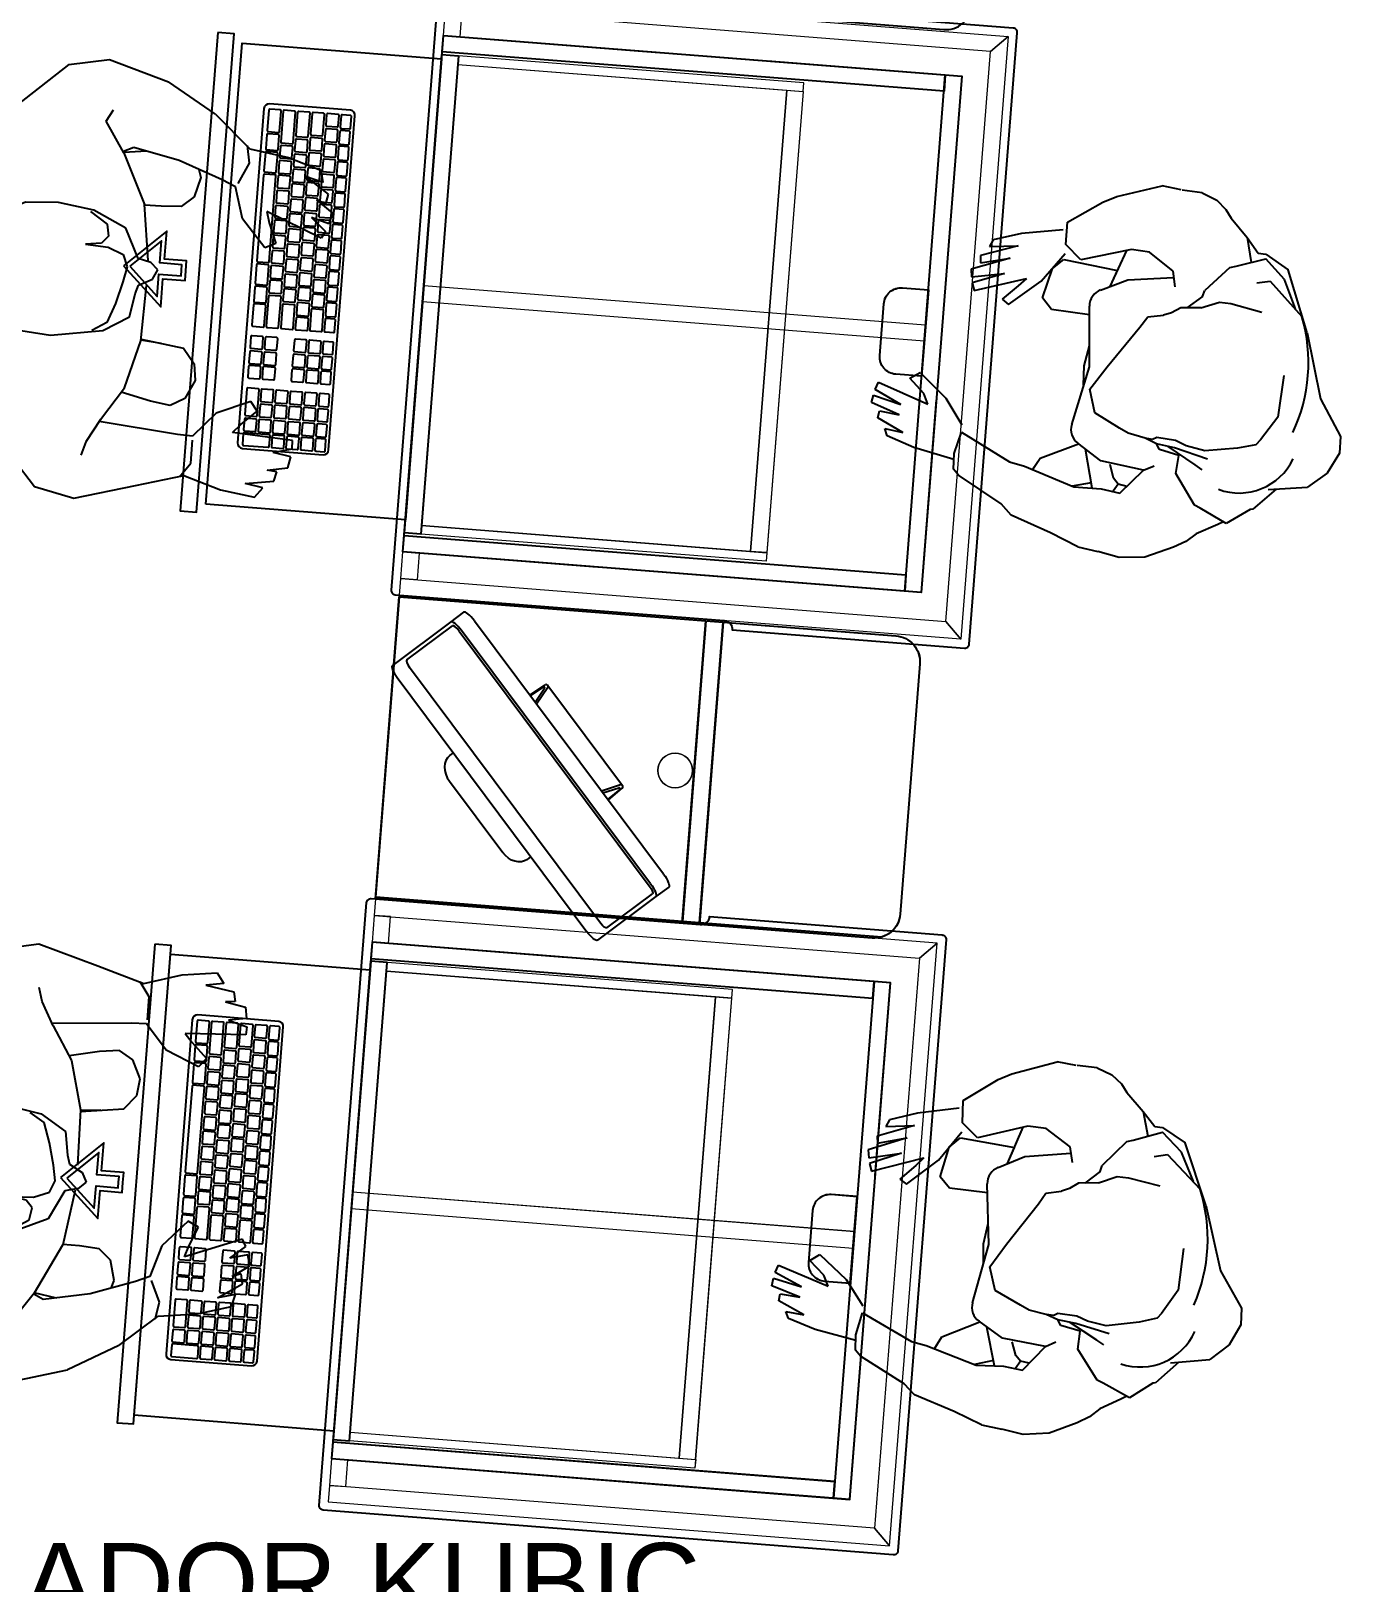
# Model space of a CAD drawing. Extents: x -62916 to 126930, y -44595 to 9525.
# Drawn here: x -25342 to -23802, y -25612 to -23820 of the extents above; entities that cross this region are included whole.
import ezdxf

# ---------------------------------------------------------------- set-up
doc = ezdxf.new("R2010")
doc.units = 0
doc.header["$LTSCALE"] = 1000
doc.header["$MEASUREMENT"] = 0
doc.linetypes.add('Discontinua JB', pattern=[0.75, 0.5, -0.25])
doc.linetypes.add('TRAZOS2', pattern=[0.375, 0.25, -0.125])
doc.layers.get('0').update_dxf_attribs({"linetype": 'CONTINUOUS'})
doc.layers.add('7- Kubic Expo Metálica', color=7, linetype='CONTINUOUS', true_color=0x9da3a6)
for name, color, linetype in [('Arturo', 8, 'CONTINUOUS'), ('Clotilde', 8, 'CONTINUOUS'), ('Imac', 8, 'CONTINUOUS')]:
    doc.layers.add(name, color=color, linetype=linetype)
doc.layers.add('textos DT ocultar', color=7, linetype='CONTINUOUS', lineweight=13)
doc.styles.add('ARIAL', font='Arial.ttf')

# ---------------------------------------------------------------- blocks, each defined once
blk = doc.blocks.new('Arturo')
at = {"layer": 'Arturo'}
for p, q in [((58.5, 154.8, 0), (50.1, 150.3, 0)), ((50.1, 150.3, 0), (75.9, 85.3, 0)), ((73.1, 137.5, 0), (58.5, 154.8, 0)), ((80.2, 161, 0), (67.6, 157.8, 0)), ((67.6, 157.8, 0), (73.1, 137.5, 0)), ((94.1, 141.6, 0), (80.2, 161, 0)), ((101.6, 154.5, 0), (90.3, 152.1, 0)), ((90.3, 152.1, 0), (94.1, 141.6, 0)), ((120, 126.7, 0), (101.6, 154.5, 0)), ((128.7, 143.9, 0), (114.5, 147.1, 0)), ((114.5, 147.1, 0), (120, 126.7, 0)), ((140.3, 105.3, 0), (128.7, 143.9, 0)), ((-221.6, 109.3, 0), (-217, 132.7, 0)), ((-217, 132.7, 0), (-204.2, 135.1, 0)), ((-204.2, 135.1, 0), (-200.7, 114.4, 0)), ((-200.7, 114.4, 0), (-194.6, 136.1, 0)), ((-194.6, 136.1, 0), (-185.2, 135.6, 0)), ((-185.2, 135.6, 0), (-181.5, 65.7, 0)), ((-238.8, 85, 0), (-233.7, 117.9, 0)), ((-233.7, 117.9, 0), (-222.5, 120.4, 0)), ((-222.5, 120.4, 0), (-221.6, 109.3, 0)), ((-253.9, 97, 0), (-242.3, 105.8, 0)), ((-248.5, 57.1, 0), (-253.9, 97, 0)), ((-242.3, 105.8, 0), (-238.8, 85, 0)), ((-171.5, 74.6, 0), (-154.6, 92.5, 0)), ((-154.6, 92.5, 0), (-144.1, 84, 0)), ((40.2, 98.5, 0), (34.2, 86.3, 0)), ((63.1, 89.2, 0), (40.2, 98.5, 0)), ((146.5, 60.3, 0), (140.3, 105.3, 0)), ((-181.5, 65.7, 0), (-171.5, 74.6, 0)), ((-144.1, 84, 0), (-160.6, 45.4, 0)), ((34.2, 86.3, 0), (65.3, 58.2, 0)), ((75.9, 85.3, 0), (63.1, 89.2, 0)), ((-235.3, 13.6, 0), (-248.5, 57.1, 0)), ((65.3, 58.2, 0), (101.6, 47.1, 0)), ((130.2, 60.6, 0), (105.8, 49.3, 0)), ((150.1, 56.9, 0), (130.2, 60.6, 0)), ((183.6, 17.5, 0), (146.5, 60.3, 0)), ((-160.6, 45.4, 0), (-189.1, 20.3, 0)), ((101.6, 47.1, 0), (108.4, 31, 0)), ((-237.2, 9, 0), (-220.6, 20.6, 0)), ((-220.6, 20.6, 0), (-193.8, 20.6, 0)), ((-189.1, 20.3, 0), (-188.5, 2.9, 0)), ((-125, 18.2, 0), (-146.4, 7.8, 0)), ((-105.7, 15.7, 0), (-125, 18.2, 0)), ((108.4, 31, 0), (126.8, -20, 0)), ((108.4, 31, 0), (126.8, -20, 0)), ((-251.3, -40.8, 0), (-235.3, 13.6, 0)), ((-188.5, 2.9, 0), (-180.8, -88.4, 0)), ((-146.4, 7.8, 0), (-155.8, -8.2, 0)), ((-88.9, 1.8, 0), (-105.7, 15.7, 0)), ((-82.2, -47.8, 0), (-88.9, 1.8, 0)), ((86.3, 0.3, 0), (74.1, -13.6, 0)), ((109.4, 6.5, 0), (86.3, 0.3, 0)), ((118.3, 3.5, 0), (109.4, 6.5, 0)), ((183.6, 17.5, 0), (216.3, -39.4, 0)), ((-155.8, -8.2, 0), (-152.9, -31.1, 0)), ((74.1, -13.6, 0), (72.6, -36.7, 0)), ((-152.9, -31.1, 0), (-145.1, -65.9, 0)), ((-85.4, -24.2, 0), (-83.3, -47.8, 0)), ((-12, -40.1, 0), (-1.1, -34.9, 0)), ((-1.1, -34.9, 0), (6.8, -43.3, 0)), ((126.8, -20, 0), (137.8, -73.4, 0)), ((-271.4, -110.8, 0), (-251.3, -40.8, 0)), ((-139.8, -62.5, 0), (-84.1, -47.8, 0)), ((-84.1, -47.8, 0), (-19.9, -46.2, 0)), ((-20.4, -55.5, 0), (-12, -40.1, 0)), ((6.8, -43.3, 0), (10.5, -58.4, 0)), ((9, -46.7, 0), (73.1, -56, 0)), ((72.6, -36.7, 0), (72.4, -55.9, 0)), ((236.8, -109.3, 0), (216.3, -39.4, 0)), ((-178.2, -87, 0), (-139.8, -62.5, 0)), ((-75.8, -92.6, 0), (-57.7, -63.2, 0)), ((-57.7, -63.2, 0), (-30.5, -58.5, 0)), ((-30.5, -58.5, 0), (-20.4, -55.5, 0)), ((-0.1, -70.4, 0), (-17.8, -74, 0)), ((13.7, -76, 0), (-0.1, -70.4, 0)), ((10.5, -58.4, 0), (44.3, -75.2, 0)), ((130.7, -84.3, 0), (73.1, -56, 0)), ((134.8, -58.5, 0), (130.9, -84.4, 0)), ((-178.2, -87, 0), (-205.4, -101.9, 0)), ((-66.1, -88.5, 0), (-76.6, -105.3, 0)), ((-43.4, -80.4, 0), (-66.1, -88.5, 0)), ((-17.8, -74, 0), (-43.4, -80.4, 0)), ((20.6, -93.8, 0), (13.7, -76, 0)), ((44.3, -75.2, 0), (62, -113.7, 0)), ((130.7, -84.3, 0), (165.5, -107.5, 0)), ((137.8, -73.4, 0), (132.2, -85, 0)), ((-205.4, -101.9, 0), (-221.2, -106.5, 0)), ((-85.8, -152.2, 0), (-75.8, -92.6, 0)), ((22.2, -120.2, 0), (20.6, -93.8, 0)), ((24.8, -102, 0), (22.2, -120.2, 0)), ((33.2, -94.6, 0), (24.8, -102, 0)), ((47.2, -97, 0), (33.2, -94.6, 0)), ((60.3, -117.6, 0), (47.2, -97, 0)), ((165.5, -107.5, 0), (179, -100.4, 0)), ((-261.6, -157.2, 0), (-271.4, -110.8, 0)), ((62, -113.7, 0), (67.4, -155.2, 0)), ((227.3, -155.8, 0), (236.8, -109.3, 0)), ((-232.4, -182.8, 0), (-261.6, -157.2, 0)), ((-81.7, -206.7, 0), (-85.8, -152.2, 0)), ((67.4, -155.2, 0), (65.1, -193, 0)), ((227.3, -155.8, 0), (169.5, -218.7, 0)), ((-160.7, -220.3, 0), (-232.4, -182.8, 0)), ((65.1, -193, 0), (41.1, -238.5, 0)), ((-63, -237.9, 0), (-81.7, -206.7, 0)), ((-85.5, -263.5, 0), (-160.7, -220.3, 0)), ((169.5, -218.7, 0), (112.6, -248.9, 0)), ((-6.6, -252.6, 0), (-63, -237.9, 0)), ((41.1, -238.5, 0), (-6.6, -252.6, 0)), ((112.6, -248.9, 0), (88.5, -254.5, 0)), ((11.1, -270.1, 0), (-85.5, -263.5, 0)), ((88.5, -254.5, 0), (11.1, -270.1, 0))]:
    blk.add_line(p, q, dxfattribs=at)
blk = doc.blocks.new('Clotilde')
at = {"layer": 'Clotilde'}
for p, q in [((-69.2, 168.5, 0), (-58.4, 201.7, 0)), ((-58.4, 201.7, 0), (-49.6, 200.3, 0)), ((-49.6, 200.3, 0), (-57.2, 167.5, 0)), ((-57.2, 167.5, 0), (-43, 199, 0)), ((-43, 199, 0), (-34.1, 195.9, 0)), ((-105, 147.6, 0), (-94.8, 179.5, 0)), ((-94.8, 179.5, 0), (-86.7, 183, 0)), ((-89, 162, 0), (-75.1, 192.3, 0)), ((-86.7, 183, 0), (-89, 162, 0)), ((-75.1, 192.3, 0), (-67, 191.3, 0)), ((-67, 191.3, 0), (-69.2, 168.5, 0)), ((-34.1, 195.9, 0), (-53.7, 136.8, 0)), ((-113.8, 100.1, 0), (-105, 147.6, 0)), ((-18.1, 149.2, 0), (-44.5, 116.6, 0)), ((-41.6, 142.6, 0), (-25.9, 160.3, 0)), ((-25.9, 160.3, 0), (-18.1, 149.2, 0)), ((-53.7, 136.8, 0), (-41.6, 142.6, 0)), ((-44.5, 116.6, 0), (-73.3, 95.2, 0)), ((-159.4, 40.5, 0), (-131.5, 93, 0)), ((-131.5, 93, 0), (-125.1, 99.5, 0)), ((-125.1, 99.5, 0), (-107.2, 100.5, 0)), ((-81.6, 94.8, 0), (-109.9, 36, 0)), ((-107.2, 100.5, 0), (-81.6, 94.8, 0)), ((91.2, 100.4), (82.3, 97.2)), ((82.3, 97.2), (102.4, 38.3)), ((105.7, 64.3), (91.2, 100.4)), ((106.5, 103.2), (97.7, 101.7)), ((97.7, 101.7), (105.7, 64.3)), ((124, 59.4), (106.5, 103.2)), ((123.3, 93.9), (115.2, 92.9)), ((115.2, 92.9), (124, 59.4)), ((138.9, 51.9), (123.3, 93.9)), ((143.1, 81.3), (135, 84.7)), ((135, 84.7), (138.9, 51.9)), ((153.5, 49.5), (143.1, 81.3)), ((75.9, 63.8), (70.5, 56)), ((70.5, 56), (101.1, 21.3)), ((92.9, 46.9), (75.9, 63.8)), ((-171, 27.7, 0), (-159.4, 40.5, 0)), ((-109.9, 36, 0), (-113.4, 18.4, 0)), ((102.4, 38.3), (92.9, 46.9)), ((162.8, 2.1), (153.5, 49.5)), ((-186.7, -19.6, 0), (-171, 27.7, 0)), ((-113.4, 18.4, 0), (-131.2, -40.6, 0)), ((101.1, 21.3), (135.9, -3)), ((-116.7, 9, 0), (-102, 1.3, 0)), ((-115.6, 8.4, 0), (-102, 1.3, 0)), ((-102, 1.3, 0), (-81.2, -40.9, 0)), ((68.1, -38.1, 0), (70, 5.9, 0)), ((68.1, -38.1, 0), (70, 5.9, 0)), ((70, 5.9, 0), (82, 17.7, 0)), ((70, 5.9, 0), (82, 17.7, 0)), ((82, 17.7, 0), (116.9, 9.9, 0)), ((82, 17.7, 0), (116.9, 9.9, 0)), ((116.9, 9.9, 0), (128.7, -2.1, 0)), ((116.9, 9.9, 0), (128.7, -2.1, 0)), ((128.7, -2.1, 0), (122.6, -65.2, 0)), ((128.7, -2.1, 0), (122.6, -65.2, 0)), ((130.4, -21.8, 0), (146.3, -2.9, 0)), ((146.3, -2.9, 0), (172.2, -1.9, 0)), ((172.2, -1.9, 0), (199.3, -40.2, 0)), ((-199.4, -52.4, 0), (-186.7, -19.6, 0)), ((-59.8, -30.9, 0), (8.7, -44.3, 0)), ((148.2, -78.7, 0), (130.4, -21.8, 0)), ((-199.4, -52.4, 0), (-202.5, -76.2, 0)), ((-131.2, -40.6, 0), (-130, -72.4, 0)), ((-124.6, -60.2, 0), (-130.6, -38.6, 0)), ((-130.4, -61.8, 0), (-86.5, -49.7, 0)), ((-98.1, -68.6, 0), (-80.6, -40.1, 0)), ((-43.8, -56, 0), (-17, -47.5, 0)), ((-17, -47.5, 0), (10.5, -64.6, 0)), ((-13.1, -39.8, 0), (9, -38.1, 0)), ((8.7, -44.3, 0), (78.2, -37.1, 0)), ((9, -38.1, 0), (32.6, -41.8, 0)), ((98.1, -48.1, 0), (113, -78, 0)), ((199.3, -40.2, 0), (207.3, -55.5, 0)), ((-103.7, -118.9, 0), (-98.1, -68.6, 0)), ((-58.4, -86.2, 0), (-43.8, -56, 0)), ((10.5, -64.6, 0), (60.1, -97.7, 0)), ((103.4, -58.6, 0), (146.7, -73.4, 0)), ((103.4, -58.6, 0), (122.6, -65.2, 0)), ((207.3, -55.5, 0), (225.1, -106.4, 0)), ((-206.9, -101.1, 0), (-202.5, -76.2, 0)), ((-130, -72.4, 0), (-132.8, -94.3, 0)), ((-122.9, -91.2, 0), (-131.5, -86.4, 0)), ((-130, -72.4, 0), (-130, -72.4, 0)), ((-130, -72.4, 0), (-130, -72.4, 0)), ((-122.9, -91.2, 0), (-116.5, -85.4, 0)), ((-116.5, -85.4, 0), (-101.3, -79.9, 0)), ((-116.5, -85.4, 0), (-101.3, -79.9, 0)), ((-63.2, -96.6, 0), (-58.4, -86.2, 0)), ((113, -78, 0), (121.2, -130.4, 0)), ((147.3, -99.8, 0), (148.2, -78.7, 0)), ((-203.2, -130.8, 0), (-206.9, -101.1, 0)), ((-132.8, -94.3, 0), (-103.7, -118.9, 0)), ((-124.3, -101.7, 0), (-122.9, -91.2, 0)), ((-66.8, -116.7, 0), (-63.2, -96.6, 0)), ((60.1, -97.7, 0), (73, -105.3, 0)), ((73, -105.3, 0), (76.6, -123.1, 0)), ((128.3, -129, 0), (147.3, -99.8, 0)), ((222.6, -128.8, 0), (225.1, -106.4, 0)), ((-103.7, -118.9, 0), (-97.4, -130.3, 0)), ((-71.8, -130.5, 0), (-66.8, -116.7, 0)), ((-67.2, -125.5, 0), (-66.8, -116.7, 0)), ((80.4, -132.1, 0), (76.6, -123.1, 0)), ((-188.6, -162.3, 0), (-203.2, -130.8, 0)), ((-82.7, -157.4, 0), (-78.2, -134.7, 0)), ((-78.2, -134.7, 0), (-71.8, -130.5, 0)), ((-74.5, -151.6, 0), (-71.8, -130.5, 0)), ((-64.7, -130, 0), (-67.2, -125.5, 0)), ((-65.7, -152, 0), (-64.7, -130, 0)), ((87.2, -142.1, 0), (80.4, -132.1, 0)), ((89.7, -165.1, 0), (87.2, -142.1, 0)), ((110.5, -133.4, 0), (128.3, -129, 0)), ((221.7, -153.2, 0), (222.6, -129.7, 0)), ((-137.6, -181.4, 0), (-103.8, -156.4, 0)), ((-103.8, -156.4, 0), (-82.7, -157.4, 0)), ((-91.5, -177.3, 0), (-73.6, -144.3, 0)), ((-83.3, -190.8, 0), (-74.5, -151.6, 0)), ((-70.7, -165, 0), (-65.7, -152, 0)), ((102.9, -165.7, 0), (87.9, -149.1, 0)), ((221.7, -153.2, 0), (215.1, -170.7, 0)), ((-180.7, -175.7, 0), (-188.6, -162.3, 0)), ((-170.5, -186.9, 0), (-180.7, -175.7, 0)), ((-96.3, -185.9, 0), (-91.5, -177.3, 0)), ((-74.3, -186.8, 0), (-70.7, -165, 0)), ((89.7, -165.1, 0), (98.4, -185.8, 0)), ((102.9, -165.7, 0), (109.8, -167.8, 0)), ((139.5, -193.8, 0), (109.8, -167.8, 0)), ((215.1, -170.7, 0), (205.6, -182.4, 0)), ((-157.4, -210.4, 0), (-170.5, -186.9, 0)), ((-155.2, -220.2, 0), (-140.5, -188.3, 0)), ((-140.5, -188.3, 0), (-137.6, -181.4, 0)), ((-67.2, -224.2, 0), (-74.3, -186.8, 0)), ((98.4, -185.8, 0), (97.9, -199, 0)), ((139.5, -193.8, 0), (141.8, -201, 0)), ((196.1, -189.3, 0), (175.8, -209.9, 0)), ((205.6, -182.4, 0), (196.1, -189.3, 0)), ((-153.3, -216.8, 0), (-157.4, -210.4, 0)), ((97.9, -199, 0), (91.8, -235.7, 0)), ((141.8, -201, 0), (153.6, -234.1, 0)), ((175.8, -209.9, 0), (147.7, -217.5, 0)), ((175.8, -209.9, 0), (159.3, -224.7, 0)), ((-136, -245.8, 0), (-155.2, -220.2, 0)), ((-61.1, -244.7, 0), (-67.2, -224.2, 0)), ((124.8, -226.6, 0), (128.5, -241.8, 0)), ((159.3, -224.7, 0), (158.9, -233.5, 0)), ((-135.3, -248.8, 0), (-136, -245.8, 0)), ((-109.6, -273.5, 0), (-135.3, -248.8, 0)), ((-55.1, -249.4, 0), (-61.1, -244.7, 0)), ((-26.8, -266.5, 0), (-55.1, -249.4, 0)), ((128.5, -241.8, 0), (91.5, -282.4, 0)), ((132.2, -257.8, 0), (153.6, -234.1, 0)), ((158.9, -233.5, 0), (143.5, -261, 0)), ((-111.1, -264.2, 0), (-103.6, -308.9, 0)), ((21.6, -268.7, 0), (-26.8, -266.5, 0)), ((73.5, -290.4, 0), (143.5, -261, 0)), ((99.8, -274, 0), (132.2, -257.8, 0)), ((73.5, -290.4, 0), (-0.7, -313.5, 0)), ((-85.2, -330, 0), (-103.6, -308.9, 0)), ((-0.7, -313.5, 0), (-41.6, -340.8, 0)), ((-61, -341.7, 0), (-85.2, -330, 0)), ((-41.6, -340.8, 0), (-61, -341.7, 0))]:
    blk.add_line(p, q, dxfattribs=at)
for centre, radius, start, end in [((-63.6, -50.5, 0), 20, 78.9566, 148.4768), ((80.2, -57, 0), 20, 26.3788, 95.8989), ((-50.1, -224.2, 0), 68.8, 165.4788, 250.626), ((19.8, -104.3, 0), 192, 251.0264, 291.9182)]:
    blk.add_arc(centre, radius, start, end, dxfattribs=at)
blk = doc.blocks.new('Mostrador Kubic Mòdul Info Opción 1 Planta')
at = {"color": 7}
for points in [[(598, 600), (0, 600), (0, 581), (598, 581)], [(0, 0), (598, 0), (598, 600), (0, 600)], [(19, 581), (0, 581), (0, 0), (19, 0)], [(598, 581), (579, 581), (579, 0), (598, 0)], [(576, 19), (22, 19), (22, 0), (576, 0)]]:
    blk.add_lwpolyline(points, close=True, dxfattribs=at)
blk.add_lwpolyline([(269, 531), (329, 531, 0.414214), (349, 551), (349, 581), (249, 581), (249, 551, 0.414214)], format="xyb", close=True, dxfattribs=at)
at = {"color": 7, "linetype": 'Discontinua JB', "lineweight": 13, "ltscale": 10}
blk.add_lwpolyline([(289.5, 581), (289.5, 0), (308.5, 0), (308.5, 581)], close=True, dxfattribs=at)
at = {"color": 8, "lineweight": 13, "ltscale": 10}
for points in [[(22, 19), (32, 19), (32, 419), (22, 419)], [(576, 19), (566, 19), (566, 419), (576, 419)]]:
    blk.add_lwpolyline(points, close=True, dxfattribs=at)
at = {"color": 7, "lineweight": 13, "ltscale": 10}
for points in [[(32, 400), (566, 400), (566, 419), (32, 419)], [(32, 19), (566, 19), (566, 400), (32, 400)]]:
    blk.add_lwpolyline(points, close=True, dxfattribs=at)
blk = doc.blocks.new('FLECHA')
at = {"color": 7}
for points in [[(0, 0), (43.9, -46.7), (11.5, -46.7), (11.5, -72.3), (0, -72.3), (-11.5, -72.3), (-11.5, -46.7), (-43.9, -46.7)], [(0, -7.3), (32.3, -41.7), (6.5, -41.7), (6.5, -67.3), (0, -67.3), (-6.5, -67.3), (-6.5, -41.7), (-32.3, -41.7)]]:
    blk.add_lwpolyline(points, close=True, dxfattribs=at)
blk = doc.blocks.new('Planta Teclat Imac JB')
at = {"layer": 'Imac'}
for points in [[(199.5, 99.5, 0.414201), (193.5, 105.4), (-193.5, 105.4, 0.38771), (-199.5, 99.9), (-199.5, 6, 0.414201), (-193.5, 0), (193.5, 0, 0.414201), (199.5, 6)], [(-177.8, 100.3, 0.450069), (-179, 101.5), (-192.3, 101.5, 0.45007), (-193.5, 100.3), (-193.5, 91, 0.411174), (-192.3, 89.5), (-179, 89.5, 0.411173), (-177.8, 91)], [(-159.6, 100.3, 0.450069), (-160.8, 101.5), (-174.1, 101.5, 0.45007), (-175.3, 100.3), (-175.3, 91, 0.411174), (-174.1, 89.5), (-160.8, 89.5, 0.411173), (-159.6, 91)], [(-141.5, 100.3, 0.450069), (-142.7, 101.5), (-156, 101.5, 0.45007), (-157.2, 100.3), (-157.2, 91, 0.411174), (-156, 89.5), (-142.7, 89.5, 0.411173), (-141.5, 91)], [(-123.3, 100.3, 0.450069), (-124.6, 101.5), (-137.9, 101.5, 0.45007), (-139.1, 100.3), (-139.1, 91, 0.411174), (-137.9, 89.5), (-124.6, 89.5, 0.411173), (-123.3, 91)], [(-105.2, 100.3, 0.450069), (-106.4, 101.5), (-119.7, 101.5, 0.45007), (-120.9, 100.3), (-120.9, 91, 0.411174), (-119.7, 89.5), (-106.4, 89.5, 0.411173), (-105.2, 91)], [(-87.1, 100.3, 0.450069), (-88.3, 101.5), (-101.6, 101.5, 0.45007), (-102.8, 100.3), (-102.8, 91, 0.411174), (-101.6, 89.5), (-88.3, 89.5, 0.411173), (-87.1, 91)], [(-68.9, 100.3, 0.450069), (-70.1, 101.5), (-83.4, 101.5, 0.45007), (-84.7, 100.3), (-84.7, 91, 0.411174), (-83.4, 89.5), (-70.1, 89.5, 0.411173), (-68.9, 91)], [(-50.8, 100.3, 0.450069), (-52, 101.5), (-65.3, 101.5, 0.45007), (-66.5, 100.3), (-66.5, 91, 0.411174), (-65.3, 89.5), (-52, 89.5, 0.411173), (-50.8, 91)], [(-32.7, 100.3, 0.450069), (-33.9, 101.5), (-47.2, 101.5, 0.45007), (-48.4, 100.3), (-48.4, 91, 0.411174), (-47.2, 89.5), (-33.9, 89.5, 0.411173), (-32.7, 91)], [(-14.5, 100.3, 0.450069), (-15.7, 101.5), (-29, 101.5, 0.45007), (-30.2, 100.3), (-30.2, 91, 0.411174), (-29, 89.5), (-15.7, 89.5, 0.411173), (-14.5, 91)], [(3.6, 100.3, 0.450069), (2.4, 101.5), (-10.9, 101.5, 0.45007), (-12.1, 100.3), (-12.1, 91, 0.411174), (-10.9, 89.5), (2.4, 89.5, 0.411173), (3.6, 91)], [(21.8, 100.3, 0.450069), (20.6, 101.5), (7.3, 101.5, 0.45007), (6, 100.3), (6, 91, 0.411174), (7.3, 89.5), (20.6, 89.5, 0.411173), (21.8, 91)], [(39.9, 100.3, 0.450069), (38.7, 101.5), (25.4, 101.5, 0.45007), (24.2, 100.3), (24.2, 91, 0.411174), (25.4, 89.5), (38.7, 89.5, 0.411173), (39.9, 91)], [(58, 100.3, 0.450069), (56.8, 101.5), (43.5, 101.5, 0.45007), (42.3, 100.3), (42.3, 91, 0.411174), (43.5, 89.5), (56.8, 89.5, 0.411173), (58, 91)], [(83.4, 100.3, 0.450069), (82.2, 101.5), (70.1, 101.5, 0.45007), (68.9, 100.3), (68.9, 91, 0.411174), (70.1, 89.5), (82.2, 89.5, 0.411173), (83.4, 91)], [(101, 100.3, 0.450069), (99.8, 101.5), (87.7, 101.5, 0.45007), (86.5, 100.3), (86.5, 91, 0.411174), (87.7, 89.5), (99.8, 89.5, 0.411173), (101, 91)], [(117.9, 100.3, 0.450069), (116.7, 101.5), (104.6, 101.5, 0.45007), (103.4, 100.3), (103.4, 91, 0.411174), (104.6, 89.5), (116.7, 89.5, 0.411173), (117.9, 91)], [(143.9, 100.3, 0.450069), (142.7, 101.5), (130.6, 101.5, 0.45007), (129.4, 100.3), (129.4, 91, 0.411174), (130.6, 89.5), (142.7, 89.5, 0.411173), (143.9, 91)], [(161.4, 100.3, 0.450069), (160.2, 101.5), (148.1, 101.5, 0.45007), (146.9, 100.3), (146.9, 91, 0.411174), (148.1, 89.5), (160.2, 89.5, 0.411173), (161.4, 91)], [(179, 100.3, 0.450069), (177.8, 101.5), (165.7, 101.5, 0.45007), (164.5, 100.3), (164.5, 91, 0.411174), (165.7, 89.5), (177.8, 89.5, 0.411173), (179, 91)], [(195.9, 100.3, 0.450069), (194.7, 101.5), (182.6, 101.5, 0.45007), (181.4, 100.3), (181.4, 91, 0.411174), (182.6, 89.5), (194.7, 89.5, 0.411173), (195.9, 91)], [(-179, 85.9, 0.414201), (-180.2, 87.1), (-192.3, 87.1, 0.414201), (-193.5, 85.9), (-193.5, 74, 0.414188), (-192.3, 72.8), (-180.2, 72.8, 0.414201), (-179, 74)], [(-161.4, 85.9, 0.414201), (-162.7, 87.1), (-174.7, 87.1, 0.414201), (-176, 85.9), (-176, 74, 0.414188), (-174.7, 72.8), (-162.7, 72.8, 0.414201), (-161.4, 74)], [(-143.9, 85.9, 0.414201), (-145.1, 87.1), (-157.2, 87.1, 0.414201), (-158.4, 85.9), (-158.4, 74, 0.414188), (-157.2, 72.8), (-145.1, 72.8, 0.414201), (-143.9, 74)], [(-126.4, 85.9, 0.414201), (-127.6, 87.1), (-139.7, 87.1, 0.414201), (-140.9, 85.9), (-140.9, 74, 0.414188), (-139.7, 72.8), (-127.6, 72.8, 0.414201), (-126.4, 74)], [(-108.8, 85.9, 0.414201), (-110, 87.1), (-122.1, 87.1, 0.414201), (-123.3, 85.9), (-123.3, 74, 0.414188), (-122.1, 72.8), (-110, 72.8, 0.414201), (-108.8, 74)], [(-91.3, 85.9, 0.414201), (-92.5, 87.1), (-104.6, 87.1, 0.414201), (-105.8, 85.9), (-105.8, 74, 0.414188), (-104.6, 72.8), (-92.5, 72.8, 0.414201), (-91.3, 74)], [(-73.8, 85.9, 0.414201), (-75, 87.1), (-87.1, 87.1, 0.414201), (-88.3, 85.9), (-88.3, 74, 0.414188), (-87.1, 72.8), (-75, 72.8, 0.414201), (-73.8, 74)], [(-56.2, 85.9, 0.414201), (-57.4, 87.1), (-69.5, 87.1, 0.414201), (-70.7, 85.9), (-70.7, 74, 0.414188), (-69.5, 72.8), (-57.4, 72.8, 0.414201), (-56.2, 74)], [(-38.7, 85.9, 0.414201), (-39.9, 87.1), (-52, 87.1, 0.414201), (-53.2, 85.9), (-53.2, 74, 0.414188), (-52, 72.8), (-39.9, 72.8, 0.414201), (-38.7, 74)], [(-21.8, 85.9, 0.414201), (-23, 87.1), (-35.1, 87.1, 0.414201), (-36.3, 85.9), (-36.3, 74, 0.414188), (-35.1, 72.8), (-23, 72.8, 0.414201), (-21.8, 74)], [(-4.2, 85.9, 0.414201), (-5.4, 87.1), (-17.5, 87.1, 0.414201), (-18.7, 85.9), (-18.7, 74, 0.414188), (-17.5, 72.8), (-5.4, 72.8, 0.414201), (-4.2, 74)], [(13.3, 85.9, 0.414201), (12.1, 87.1), (0, 87.1, 0.414201), (-1.2, 85.9), (-1.2, 74, 0.414188), (0, 72.8), (12.1, 72.8, 0.414201), (13.3, 74)], [(30.2, 85.9, 0.414201), (29, 87.1), (16.9, 87.1, 0.414201), (15.7, 85.9), (15.7, 74, 0.414188), (16.9, 72.8), (29, 72.8, 0.414201), (30.2, 74)], [(58, 85.9, 0.414201), (56.8, 87.1), (33.9, 87.1, 0.414201), (32.7, 85.9), (32.7, 74, 0.414188), (33.9, 72.8), (56.8, 72.8, 0.414201), (58, 74)], [(83.4, 85.9, 0.414201), (82.2, 87.1), (70.1, 87.1, 0.414201), (68.9, 85.9), (68.9, 74, 0.414188), (70.1, 72.8), (82.2, 72.8, 0.414201), (83.4, 74)], [(101, 85.9, 0.414201), (99.8, 87.1), (87.7, 87.1, 0.414201), (86.5, 85.9), (86.5, 74, 0.414188), (87.7, 72.8), (99.8, 72.8, 0.414201), (101, 74)], [(117.9, 85.9, 0.414201), (116.7, 87.1), (104.6, 87.1, 0.414201), (103.4, 85.9), (103.4, 74, 0.414188), (104.6, 72.8), (116.7, 72.8, 0.414201), (117.9, 74)], [(143.9, 85.9, 0.414201), (142.7, 87.1), (130.6, 87.1, 0.414201), (129.4, 85.9), (129.4, 74, 0.414188), (130.6, 72.8), (142.7, 72.8, 0.414201), (143.9, 74)], [(161.4, 85.9, 0.414201), (160.2, 87.1), (148.1, 87.1, 0.414201), (146.9, 85.9), (146.9, 74, 0.414188), (148.1, 72.8), (160.2, 72.8, 0.414201), (161.4, 74)], [(179, 85.9, 0.414201), (177.8, 87.1), (165.7, 87.1, 0.414201), (164.5, 85.9), (164.5, 74, 0.414188), (165.7, 72.8), (177.8, 72.8, 0.414201), (179, 74)], [(195.9, 85.9, 0.414201), (194.7, 87.1), (182.6, 87.1, 0.414201), (181.4, 85.9), (181.4, 74, 0.414188), (182.6, 72.8), (194.7, 72.8, 0.414201), (195.9, 74)], [(-167.4, 69.2, 0.414201), (-168.6, 70.4), (-192.3, 70.4, 0.414201), (-193.5, 69.2), (-193.5, 57.2, 0.414188), (-192.3, 56), (-168.6, 56, 0.414201), (-167.4, 57.2)], [(-149.9, 69.2, 0.414201), (-151.1, 70.4), (-163.2, 70.4, 0.414201), (-164.4, 69.2), (-164.4, 57.2, 0.414188), (-163.2, 56), (-151.1, 56, 0.414201), (-149.9, 57.2)], [(-132.4, 69.2, 0.414201), (-133.6, 70.4), (-145.7, 70.4, 0.414201), (-146.9, 69.2), (-146.9, 57.2, 0.414188), (-145.7, 56), (-133.6, 56, 0.414201), (-132.4, 57.2)], [(-114.8, 69.2, 0.414201), (-116, 70.4), (-128.1, 70.4, 0.414201), (-129.3, 69.2), (-129.3, 57.2, 0.414188), (-128.1, 56), (-116, 56, 0.414201), (-114.8, 57.2)], [(-97.9, 69.2, 0.414201), (-99.1, 70.4), (-111.2, 70.4, 0.414201), (-112.4, 69.2), (-112.4, 57.2, 0.414188), (-111.2, 56), (-99.1, 56, 0.414201), (-97.9, 57.2)], [(-80.4, 69.2, 0.414201), (-81.6, 70.4), (-93.7, 70.4, 0.414201), (-94.9, 69.2), (-94.9, 57.2, 0.414188), (-93.7, 56), (-81.6, 56, 0.414201), (-80.4, 57.2)], [(-62.8, 69.2, 0.414201), (-64, 70.4), (-76.1, 70.4, 0.414201), (-77.3, 69.2), (-77.3, 57.2, 0.414188), (-76.1, 56), (-64, 56, 0.414201), (-62.8, 57.2)], [(-45.9, 69.2, 0.414201), (-47.1, 70.4), (-59.2, 70.4, 0.414201), (-60.4, 69.2), (-60.4, 57.2, 0.414188), (-59.2, 56), (-47.1, 56, 0.414201), (-45.9, 57.2)], [(-28.4, 69.2, 0.414201), (-29.6, 70.4), (-41.7, 70.4, 0.414201), (-42.9, 69.2), (-42.9, 57.2, 0.414188), (-41.7, 56), (-29.6, 56, 0.414201), (-28.4, 57.2)], [(-10.8, 69.2, 0.414201), (-12, 70.4), (-24.1, 70.4, 0.414201), (-25.3, 69.2), (-25.3, 57.2, 0.414188), (-24.1, 56), (-12, 56, 0.414201), (-10.8, 57.2)], [(6.7, 69.2, 0.414201), (5.5, 70.4), (-6.6, 70.4, 0.414201), (-7.8, 69.2), (-7.8, 57.2, 0.414188), (-6.6, 56), (5.5, 56, 0.414201), (6.7, 57.2)], [(23.6, 69.2, 0.414201), (22.4, 70.4), (10.3, 70.4, 0.414201), (9.1, 69.2), (9.1, 57.2, 0.414188), (10.3, 56), (22.4, 56, 0.414201), (23.6, 57.2)], [(41.2, 69.2, 0.414201), (40, 70.4), (27.9, 70.4, 0.414201), (26.7, 69.2), (26.7, 57.2, 0.414188), (27.9, 56), (40, 56, 0.414201), (41.2, 57.2)], [(58.1, 69.2, 0.414201), (56.9, 70.4), (44.8, 70.4, 0.414201), (43.6, 69.2), (43.6, 57.2, 0.414188), (44.8, 56), (56.9, 56, 0.414201), (58.1, 57.2)], [(83.4, 69.2, 0.414201), (82.2, 70.4), (70.1, 70.4, 0.414201), (68.9, 69.2), (68.9, 57.2, 0.414188), (70.1, 56), (82.2, 56, 0.414201), (83.4, 57.2)], [(101, 69.2, 0.414201), (99.8, 70.4), (87.7, 70.4, 0.414201), (86.5, 69.2), (86.5, 57.2, 0.414188), (87.7, 56), (99.8, 56, 0.414201), (101, 57.2)], [(117.9, 69.2, 0.414201), (116.7, 70.4), (104.6, 70.4, 0.414201), (103.4, 69.2), (103.4, 57.2, 0.414188), (104.6, 56), (116.7, 56, 0.414201), (117.9, 57.2)], [(143.9, 69.2, 0.414201), (142.7, 70.4), (130.6, 70.4, 0.414201), (129.4, 69.2), (129.4, 57.2, 0.414188), (130.6, 56), (142.7, 56, 0.414201), (143.9, 57.2)], [(161.4, 69.2, 0.414201), (160.2, 70.4), (148.1, 70.4, 0.414201), (146.9, 69.2), (146.9, 57.2, 0.414188), (148.1, 56), (160.2, 56, 0.414201), (161.4, 57.2)], [(179, 69.2, 0.414201), (177.8, 70.4), (165.7, 70.4, 0.414201), (164.5, 69.2), (164.5, 57.2, 0.414188), (165.7, 56), (177.8, 56, 0.414201), (179, 57.2)], [(195.9, 69.2, 0.414201), (194.7, 70.4), (182.6, 70.4, 0.414201), (181.4, 69.2), (181.4, 57.2, 0.414188), (182.6, 56), (194.7, 56, 0.414201), (195.9, 57.2)], [(-164.5, 52.4, 0.414201), (-165.7, 53.6), (-192.3, 53.6, 0.414201), (-193.5, 52.4), (-193.5, 40.4, 0.414188), (-192.3, 39.2), (-165.7, 39.2, 0.414201), (-164.5, 40.4)], [(-155.7, 35.6, 0.414201), (-156.9, 36.8), (-192.3, 36.8, 0.414201), (-193.5, 35.6), (-193.5, 23.6, 0.414188), (-192.3, 22.4), (-156.9, 22.4, 0.414201), (-155.7, 23.6)], [(-146.9, 52.4, 0.414201), (-148.1, 53.6), (-160.2, 53.6, 0.414201), (-161.4, 52.4), (-161.4, 40.4, 0.414188), (-160.2, 39.2), (-148.1, 39.2, 0.414201), (-146.9, 40.4)], [(-138.2, 35.6, 0.414201), (-139.4, 36.8), (-151.5, 36.8, 0.414201), (-152.7, 35.6), (-152.7, 23.6, 0.414188), (-151.5, 22.4), (-139.4, 22.4, 0.414201), (-138.2, 23.6)], [(-129.4, 52.4, 0.414201), (-130.6, 53.6), (-142.7, 53.6, 0.414201), (-143.9, 52.4), (-143.9, 40.4, 0.414188), (-142.7, 39.2), (-130.6, 39.2, 0.414201), (-129.4, 40.4)], [(-120.6, 35.6, 0.414201), (-121.8, 36.8), (-133.9, 36.8, 0.414201), (-135.1, 35.6), (-135.1, 23.6, 0.414188), (-133.9, 22.4), (-121.8, 22.4, 0.414201), (-120.6, 23.6)], [(-111.9, 52.4, 0.414201), (-113.1, 53.6), (-125.2, 53.6, 0.414201), (-126.4, 52.4), (-126.4, 40.4, 0.414188), (-125.2, 39.2), (-113.1, 39.2, 0.414201), (-111.9, 40.4)], [(-103.7, 35.6, 0.414201), (-104.9, 36.8), (-117, 36.8, 0.414201), (-118.2, 35.6), (-118.2, 23.6, 0.414188), (-117, 22.4), (-104.9, 22.4, 0.414201), (-103.7, 23.6)], [(-94.9, 52.4, 0.414201), (-96.1, 53.6), (-108.2, 53.6, 0.414201), (-109.4, 52.4), (-109.4, 40.4, 0.414188), (-108.2, 39.2), (-96.1, 39.2, 0.414201), (-94.9, 40.4)], [(-86.2, 35.6, 0.414201), (-87.4, 36.8), (-99.5, 36.8, 0.414201), (-100.7, 35.6), (-100.7, 23.6, 0.414188), (-99.5, 22.4), (-87.4, 22.4, 0.414201), (-86.2, 23.6)], [(-77.4, 52.4, 0.414201), (-78.6, 53.6), (-90.7, 53.6, 0.414201), (-91.9, 52.4), (-91.9, 40.4, 0.414188), (-90.7, 39.2), (-78.6, 39.2, 0.414201), (-77.4, 40.4)], [(-68.6, 35.6, 0.414201), (-69.8, 36.8), (-81.9, 36.8, 0.414201), (-83.1, 35.6), (-83.1, 23.6, 0.414188), (-81.9, 22.4), (-69.8, 22.4, 0.414201), (-68.6, 23.6)], [(-60.5, 52.4, 0.414201), (-61.7, 53.6), (-73.8, 53.6, 0.414201), (-75, 52.4), (-75, 40.4, 0.414188), (-73.8, 39.2), (-61.7, 39.2, 0.414201), (-60.5, 40.4)], [(-51.7, 35.6, 0.414201), (-52.9, 36.8), (-65, 36.8, 0.414201), (-66.2, 35.6), (-66.2, 23.6, 0.414188), (-65, 22.4), (-52.9, 22.4, 0.414201), (-51.7, 23.6)], [(-42.9, 52.4, 0.414201), (-44.1, 53.6), (-56.2, 53.6, 0.414201), (-57.4, 52.4), (-57.4, 40.4, 0.414188), (-56.2, 39.2), (-44.1, 39.2, 0.414201), (-42.9, 40.4)], [(-34.2, 35.6, 0.414201), (-35.4, 36.8), (-47.5, 36.8, 0.414201), (-48.7, 35.6), (-48.7, 23.6, 0.414188), (-47.5, 22.4), (-35.4, 22.4, 0.414201), (-34.2, 23.6)], [(-25.4, 52.4, 0.414201), (-26.6, 53.6), (-38.7, 53.6, 0.414201), (-39.9, 52.4), (-39.9, 40.4, 0.414188), (-38.7, 39.2), (-26.6, 39.2, 0.414201), (-25.4, 40.4)], [(-16.6, 35.6, 0.414201), (-17.8, 36.8), (-29.9, 36.8, 0.414201), (-31.1, 35.6), (-31.1, 23.6, 0.414188), (-29.9, 22.4), (-17.8, 22.4, 0.414201), (-16.6, 23.6)], [(-7.9, 52.4, 0.414201), (-9.1, 53.6), (-21.2, 53.6, 0.414201), (-22.4, 52.4), (-22.4, 40.4, 0.414188), (-21.2, 39.2), (-9.1, 39.2, 0.414201), (-7.9, 40.4)], [(0.9, 35.6, 0.414201), (-0.3, 36.8), (-12.4, 36.8, 0.414201), (-13.6, 35.6), (-13.6, 23.6, 0.414188), (-12.4, 22.4), (-0.3, 22.4, 0.414201), (0.9, 23.6)], [(9.7, 52.4, 0.414201), (8.5, 53.6), (-3.6, 53.6, 0.414201), (-4.8, 52.4), (-4.8, 40.4, 0.414188), (-3.6, 39.2), (8.5, 39.2, 0.414201), (9.7, 40.4)], [(17.8, 35.6, 0.414201), (16.6, 36.8), (4.5, 36.8, 0.414201), (3.3, 35.6), (3.3, 23.6, 0.414188), (4.5, 22.4), (16.6, 22.4, 0.414201), (17.8, 23.6)], [(26.6, 52.4, 0.414201), (25.4, 53.6), (13.3, 53.6, 0.414201), (12.1, 52.4), (12.1, 40.4, 0.414188), (13.3, 39.2), (25.4, 39.2, 0.414201), (26.6, 40.4)], [(58, 35.6, 0.414201), (56.8, 36.8), (22.1, 36.8, 0.414201), (20.9, 35.6), (20.9, 23.6, 0.414188), (22.1, 22.4), (56.8, 22.4, 0.414201), (58, 23.6)], [(58, 52.4, 0.414201), (56.8, 53.6), (30.8, 53.6, 0.414201), (29.6, 52.4), (29.6, 40.4, 0.414188), (30.8, 39.2), (56.8, 39.2, 0.414201), (58, 40.4)], [(83.4, 35.6, 0.414201), (82.2, 36.8), (70.1, 36.8, 0.414201), (68.9, 35.6), (68.9, 23.6, 0.414188), (70.1, 22.4), (82.2, 22.4, 0.414201), (83.4, 23.6)], [(101, 35.6, 0.414201), (99.8, 36.8), (87.7, 36.8, 0.414201), (86.5, 35.6), (86.5, 23.6, 0.414188), (87.7, 22.4), (99.8, 22.4, 0.414201), (101, 23.6)], [(117.9, 35.6, 0.414201), (116.7, 36.8), (104.6, 36.8, 0.414201), (103.4, 35.6), (103.4, 23.6, 0.414188), (104.6, 22.4), (116.7, 22.4, 0.414201), (117.9, 23.6)], [(143.9, 52.4, 0.414201), (142.7, 53.6), (130.6, 53.6, 0.414201), (129.4, 52.4), (129.4, 40.4, 0.414188), (130.6, 39.2), (142.7, 39.2, 0.414201), (143.9, 40.4)], [(143.9, 35.6, 0.414201), (142.7, 36.8), (130.6, 36.8, 0.414201), (129.4, 35.6), (129.4, 23.6, 0.414188), (130.6, 22.4), (142.7, 22.4, 0.414201), (143.9, 23.6)], [(161.4, 52.4, 0.414201), (160.2, 53.6), (148.1, 53.6, 0.414201), (146.9, 52.4), (146.9, 40.4, 0.414188), (148.1, 39.2), (160.2, 39.2, 0.414201), (161.4, 40.4)], [(161.4, 35.6, 0.414201), (160.2, 36.8), (148.1, 36.8, 0.414201), (146.9, 35.6), (146.9, 23.6, 0.414188), (148.1, 22.4), (160.2, 22.4, 0.414201), (161.4, 23.6)], [(179, 52.4, 0.414201), (177.8, 53.6), (165.7, 53.6, 0.414201), (164.5, 52.4), (164.5, 40.4, 0.414188), (165.7, 39.2), (177.8, 39.2, 0.414201), (179, 40.4)], [(179, 35.6, 0.414201), (177.8, 36.8), (165.7, 36.8, 0.414201), (164.5, 35.6), (164.5, 23.6, 0.414188), (165.7, 22.4), (177.8, 22.4, 0.414201), (179, 23.6)], [(195.9, 52.4, 0.414201), (194.7, 53.6), (182.6, 53.6, 0.414201), (181.4, 52.4), (181.4, 40.4, 0.414188), (182.6, 39.2), (194.7, 39.2, 0.414201), (195.9, 40.4)], [(195.9, 35.6, 0.414201), (194.7, 36.8), (182.6, 36.8, 0.414201), (181.4, 35.6), (181.4, 6.9, 0.414188), (182.6, 5.7), (194.7, 5.7, 0.414201), (195.9, 6.9)], [(-167.4, 18.8, 0.414201), (-168.6, 20), (-192.3, 20, 0.414201), (-193.5, 18.8), (-193.5, 6.9, 0.414188), (-192.3, 5.7), (-168.6, 5.7, 0.414201), (-167.4, 6.9)], [(-146.6, 18.8, 0.414201), (-147.8, 20), (-163.8, 20, 0.414201), (-165, 18.8), (-165, 6.9, 0.414188), (-163.8, 5.7), (-147.8, 5.7, 0.414201), (-146.6, 6.9)], [(-120.7, 18.8, 0.414201), (-121.9, 20), (-143, 20, 0.414201), (-144.2, 18.8), (-144.2, 6.9, 0.414188), (-143, 5.7), (-121.9, 5.7, 0.414201), (-120.7, 6.9)], [(-16.6, 18.8, 0.414201), (-17.8, 20), (-117, 20, 0.414201), (-118.2, 18.8), (-118.2, 6.9, 0.414188), (-117, 5.7), (-17.8, 5.7, 0.414201), (-16.6, 6.9)], [(9.3, 18.8, 0.414201), (8.1, 20), (-13, 20, 0.414201), (-14.2, 18.8), (-14.2, 6.9, 0.414188), (-13, 5.7), (8.1, 5.7, 0.414201), (9.3, 6.9)], [(30.1, 18.8, 0.414201), (28.9, 20), (13, 20, 0.414201), (11.7, 18.8), (11.7, 6.9, 0.414188), (13, 5.7), (28.9, 5.7, 0.414201), (30.1, 6.9)], [(58, 18.8, 0.414201), (56.8, 20), (33.2, 20, 0.414201), (32, 18.8), (32, 6.9, 0.414188), (33.2, 5.7), (56.8, 5.7, 0.414201), (58, 6.9)], [(83.4, 18.8, 0.414201), (82.2, 20), (70.1, 20, 0.414201), (68.9, 18.8), (68.9, 6.9, 0.414188), (70.1, 5.7), (82.2, 5.7, 0.414201), (83.4, 6.9)], [(101, 18.8, 0.414201), (99.8, 20), (87.7, 20, 0.414201), (86.5, 18.8), (86.5, 6.9, 0.414188), (87.7, 5.7), (99.8, 5.7, 0.414201), (101, 6.9)], [(117.9, 18.8, 0.414201), (116.7, 20), (104.6, 20, 0.414201), (103.4, 18.8), (103.4, 6.9, 0.414188), (104.6, 5.7), (116.7, 5.7, 0.414201), (117.9, 6.9)], [(161.4, 18.8, 0.414201), (160.2, 20), (130.6, 20, 0.414201), (129.4, 18.8), (129.4, 6.9, 0.414188), (130.6, 5.7), (160.2, 5.7, 0.414201), (161.4, 6.9)], [(179, 18.8, 0.414201), (177.8, 20), (165.7, 20, 0.414201), (164.5, 18.8), (164.5, 6.9, 0.414188), (165.7, 5.7), (177.8, 5.7, 0.414201), (179, 6.9)]]:
    blk.add_lwpolyline(points, format="xyb", close=True, dxfattribs=at)
blk = doc.blocks.new('Planta Imac JB')
at = {"layer": 'Imac'}
for p, q in [((-75.6, 133.7), (-74.4, 155)), ((-73.7, 151.8), (-74.7, 133.7)), ((-72.1, 157), (72.1, 157)), ((-65.3, 133.7), (-71.7, 152.1)), ((-70.2, 155.6), (-62.7, 133.7)), ((70.2, 155.6), (62.7, 133.7)), ((65.3, 133.7), (71.7, 152.1)), ((73.7, 151.8), (74.7, 133.7)), ((75.6, 133.7), (74.4, 155)), ((-197.9, 129.7), (-197.9, 111.1)), ((182.3, 133.7), (-182.3, 133.7)), ((197.9, 129.7), (197.9, 111.1)), ((-197.9, 111.1), (-197.9, 27.2)), ((-193.1, 44.3), (-193.1, 109.9)), ((-183.4, 112.6), (183.4, 112.6)), ((182.3, 115.2), (-182.3, 115.2)), ((193.1, 44.3), (193.1, 109.9)), ((197.9, 111.1), (197.9, 27.2)), ((184.1, 41.7), (-184.1, 41.7)), ((-183.4, 23.1), (183, 23.1)), ((-74.8, 18), (-74.8, 23.1)), ((74.8, 18), (74.8, 23.1)), ((-51.4, 0), (51.4, 0))]:
    blk.add_line(p, q, dxfattribs=at)
for centre, radius, start, end in [((-72.2, 154.9), 2.12, 19.0624, 176.7674), ((-72.7, 151.8), 1.06, 19.0624, 176.7674), ((72.2, 154.9), 2.12, 3.2326, 160.9376), ((72.7, 151.8), 1.06, 3.2326, 160.9376)]:
    blk.add_arc(centre, radius, start, end, dxfattribs=at)
for centre, major_axis, ratio, start_param, end_param in [((-182.3, 129.7), (-15.6, 0), 0.260994, 4.712389, 6.283185), ((-182.3, 111.1), (-15.6, 0), 0.260994, 4.712389, 6.283185), ((-183.4, 109.9), (-9.68, 0), 0.280083, 4.712389, 6.283185), ((-184.1, 44.3), (-9.02, 0), 0.29004, 0, 1.570796), ((-183.4, 27.2), (-14.5, 0), 0.280083, 0, 1.570832), ((-51.4, 18), (-23.4, 0), 0.769865, 0, 1.570796)]:
    blk.add_ellipse(centre, major_axis=major_axis, ratio=ratio, start_param=start_param, end_param=end_param, dxfattribs=at)
at = {"layer": 'Imac', "extrusion": (0, 0, -1)}
for centre, major_axis, ratio, start_param, end_param in [((182.3, 129.7), (15.6, 0), 0.260994, 4.712389, 6.283185), ((182.3, 111.1), (15.6, 0), 0.260994, 4.712389, 6.283185), ((183.4, 109.9), (9.68, 0), 0.280083, 4.712389, 6.283185), ((184.1, 44.3), (9.02, 0), 0.29004, 0, 1.570796), ((51.4, 18), (23.4, 0), 0.769865, 0, 1.570796), ((183.4, 27.2), (14.5, 0), 0.280083, 0, 1.600948)]:
    blk.add_ellipse(centre, major_axis=major_axis, ratio=ratio, start_param=start_param, end_param=end_param, dxfattribs=at)
blk = doc.blocks.new('Planta Expo Kubic JB')
at = {"layer": '7- Kubic Expo Metálica', "color": 7}
blk.add_lwpolyline([(348, 577, 0.414214), (318, 607), (28, 607, 0.310319), (0, 587.8), (0, 377), (348, 377)], format="xyb", close=True, dxfattribs=at)
for points in [[(0, 357), (348, 357), (348, 377), (0, 377)], [(348, 357), (0, 357), (0, 2), (348, 2)]]:
    blk.add_lwpolyline(points, close=True, dxfattribs=at)
at = {"layer": '7- Kubic Expo Metálica', "color": 7, "lineweight": 13, "ltscale": 10}
blk.add_circle((173, 335), 20, dxfattribs=at)
blk = doc.blocks.new('Mostrador Kubic Melamina Planta Accessoris Expo Esquerra')
for points in [[(566, -231), (32, -231), (32, 0), (566, 0)], [(22, -250), (576, -250), (576, -231), (22, -231)]]:
    blk.add_lwpolyline(points, close=True)
at = {"xscale": -1}
blk.add_blockref('Planta Expo Kubic JB', (-52, -2), dxfattribs=at)
at = {"color": 7, "rotation": 41.22742395024817}
blk.add_blockref('Planta Imac JB', (-153.7, 108.2), dxfattribs=at)
at = {"color": 7}
blk.add_blockref('Planta Teclat Imac JB', (299, -200), dxfattribs=at)
at = {"color": 7, "linetype": 'Continuous', "xscale": -1, "rotation": 180}
blk.add_blockref('FLECHA', (299, -337.4), dxfattribs=at)

msp = doc.modelspace()

# ---------------------------------------------------------------- linework, layer by layer
at = {"color": 8, "linetype": 'TRAZOS2'}
for p, q in [((-24912.5, -24421.3), (-24865.6, -23825.1)), ((-24865.6, -23825.1), (-24267.5, -23872.1)), ((-24267.5, -23872.1), (-24314.4, -24468.3)), ((-24314.4, -24468.3), (-24912.5, -24421.3)), ((-24947.9, -24871.9), (-24994.8, -25468)), ((-24349.8, -24918.9), (-24947.9, -24871.9)), ((-24396.6, -25515), (-24349.8, -24918.9)), ((-24994.8, -25468), (-24396.6, -25515))]:
    msp.add_line(p, q, dxfattribs=at)
at = {"color": 8}
for points in [[(-24541.6, -24500.6, -0.414214), (-24532.4, -24511.3), (-24264.2, -24532.4, 0.414214), (-24258.8, -24527.8), (-24203.4, -23822, 0.414214), (-24208, -23816.6), (-24865.9, -23764.9, 0.414214), (-24871.3, -23769.5), (-24926, -24465.3, 0.414214), (-24921.4, -24470.7)], [(-24362.1, -24194.7), (-24357.4, -24134.9, -0.414214), (-24335.9, -24116.5), (-24305.9, -24118.9), (-24313.8, -24218.5), (-24343.7, -24216.2, -0.414214)], [(-24569.2, -24851.5, 0.414214), (-24558.4, -24842.3), (-24290.2, -24863.4, -0.414214), (-24285.6, -24868.8), (-24341.1, -25574.6, -0.414214), (-24346.5, -25579.2), (-25004.5, -25527.4, -0.414214), (-25009.1, -25522.1), (-24954.4, -24826.2, -0.414214), (-24949, -24821.6)], [(-24439.6, -25181.6), (-24444.3, -25241.5, 0.414214), (-24426, -25263), (-24396.1, -25265.3), (-24388.2, -25165.6), (-24418.1, -25163.3, 0.414214)]]:
    msp.add_lwpolyline(points, format="xyb", close=True, dxfattribs=at)
at = {"color": 8, "linetype": 'Discontinua JB', "lineweight": 13, "ltscale": 10}
for points in [[(-24213.7, -23826.2), (-24234.2, -23843.6), (-24863.2, -23794.2), (-24861.7, -23775.2)], [(-24844.3, -23795.7), (-24846.7, -23826.6), (-24865.6, -23825.1), (-24863.2, -23794.2)], [(-24213.7, -23826.2), (-24268.4, -24522), (-24285.9, -24501.6), (-24234.2, -23843.6)], [(-24310.6, -24178.2), (-24889.8, -24132.6), (-24888.3, -24113.7), (-24309.1, -24159.2)], [(-24893.6, -24422.7), (-24896, -24453.6), (-24914.9, -24452.2), (-24912.5, -24421.3)], [(-24285.9, -24501.6), (-24268.4, -24522), (-24916.4, -24471.1), (-24914.9, -24452.2)], [(-24316.4, -24890.4), (-24296, -24873), (-24944, -24822), (-24945.5, -24841)], [(-24929, -24873.4), (-24926.6, -24842.4), (-24945.5, -24841), (-24947.9, -24871.9)], [(-24350.7, -25568.8), (-24296, -24873), (-24316.4, -24890.4), (-24368.2, -25548.4)], [(-24391.4, -25206), (-24970.6, -25160.5), (-24972.1, -25179.4), (-24392.9, -25224.9)], [(-24978.3, -25500.4), (-24975.9, -25469.5), (-24994.8, -25468), (-24997.2, -25498.9)], [(-24350.7, -25568.8), (-24368.2, -25548.4), (-24997.2, -25498.9), (-24998.7, -25517.9)]]:
    msp.add_lwpolyline(points, close=True, dxfattribs=at)
for points in [[(-25126.2, -23821.7), (-25169.6, -24374), (-25150.7, -24375.4), (-25107.2, -23823.2)], [(-25139.9, -24366.3), (-25098.1, -23833.9), (-24867.8, -23852), (-24909.6, -24384.4)]]:
    msp.add_lwpolyline(points, close=True)
at = {"color": 8}
for points in [[(-24912.5, -24421.3), (-24865.6, -23825.1), (-24267.5, -23872.1), (-24314.4, -24468.3)], [(-24286.4, -23870.6), (-24287.9, -23889.6), (-24867.1, -23844), (-24865.6, -23825.1)], [(-24848.4, -23848.5), (-24891.8, -24400.8), (-24910.8, -24399.3), (-24867.4, -23847)], [(-24267.5, -23872.1), (-24314.4, -24468.3), (-24333.3, -24466.8), (-24286.4, -23870.6)], [(-24331.8, -24447.8), (-24333.3, -24466.8), (-24912.5, -24421.3), (-24911, -24402.3)], [(-24947.9, -24871.9), (-24994.8, -25468), (-24396.6, -25515), (-24349.8, -24918.9)], [(-24370.2, -24936.3), (-24368.7, -24917.4), (-24947.9, -24871.9), (-24949.4, -24890.8)], [(-24974.1, -25447.6), (-24930.7, -24895.3), (-24949.7, -24893.8), (-24993.1, -25446.1)], [(-24396.6, -25515), (-24349.8, -24918.9), (-24368.7, -24917.4), (-24415.6, -25513.6)], [(-24415.6, -25513.6), (-24414.1, -25494.6), (-24993.3, -25449.1), (-24994.8, -25468)]]:
    msp.add_lwpolyline(points, close=True, dxfattribs=at)
at = {"linetype": 'TRAZOS2'}
for points in [[(-24912.5, -24421.3), (-24865.6, -23825.1), (-24267.5, -23872.1), (-24314.4, -24468.3)], [(-24947.9, -24871.9), (-24994.8, -25468), (-24396.6, -25515), (-24349.8, -24918.9)]]:
    msp.add_lwpolyline(points, close=True, dxfattribs=at)
at = {"color": 8, "lineweight": 13, "ltscale": 10}
for points in [[(-24891.1, -24390.8), (-24849.2, -23858.5), (-24469.4, -23888.3), (-24511.2, -24420.7)], [(-24848.4, -23848.5), (-24849.2, -23858.5), (-24450.4, -23889.8), (-24449.7, -23879.9)], [(-24511.2, -24420.7), (-24469.4, -23888.3), (-24450.4, -23889.8), (-24492.3, -24422.2)], [(-24891.8, -24400.8), (-24891.1, -24390.8), (-24492.3, -24422.2), (-24493.1, -24432.2)], [(-24930.7, -24895.3), (-24931.5, -24905.3), (-24532.7, -24936.6), (-24531.9, -24926.6)], [(-24931.5, -24905.3), (-24973.3, -25437.6), (-24593.5, -25467.5), (-24551.7, -24935.1)], [(-24551.7, -24935.1), (-24593.5, -25467.5), (-24574.6, -25469), (-24532.7, -24936.6)], [(-24974.1, -25447.6), (-24973.3, -25437.6), (-24574.6, -25469), (-24575.4, -25478.9)]]:
    msp.add_lwpolyline(points, close=True, dxfattribs=at)
at = {"layer": '7- Kubic Expo Metálica', "color": 8}
for points in [[(-24562.7, -24500.9), (-24590.1, -24849.8), (-24944, -24822), (-24916.6, -24473.1)], [(-24590.1, -24849.8), (-24562.7, -24500.9), (-24542.7, -24502.5), (-24570.2, -24851.4)]]:
    msp.add_lwpolyline(points, close=True, dxfattribs=at)
msp.add_lwpolyline([(-24343.4, -24518.2, -0.414214), (-24315.8, -24550.4), (-24338.5, -24839.5, -0.414214), (-24370.8, -24867.1), (-24570.2, -24851.4), (-24542.7, -24502.5)], format="xyb", close=True, dxfattribs=at)
at = {"layer": '7- Kubic Expo Metálica', "color": 8, "lineweight": 13, "ltscale": 10}
msp.add_circle((-24598.3, -24673.6), 20, dxfattribs=at)

# ---------------------------------------------------------------- block references
at = {"xscale": -1, "rotation": 265.5053203282939}
msp.add_blockref('Mostrador Kubic Melamina Planta Accessoris Expo Esquerra', (-24830.2, -23374.5), dxfattribs=at)
at = {"color": 7, "lineweight": 13, "xscale": -1, "rotation": 265.5053203282939}
msp.add_blockref('Mostrador Kubic Mòdul Info Opción 1 Planta', (-24912.5, -24421.3), dxfattribs=at)
at = {"color": 7, "lineweight": 13, "ltscale": 10, "xscale": -1, "rotation": 265.5053203282939}
msp.add_blockref('Arturo', (-25160.6, -24097.5), dxfattribs=at)
at = {"color": 7, "rotation": 265.5053203282939}
msp.add_blockref('Planta Teclat Imac JB', (-25088.1, -24102.5), dxfattribs=at)
at = {"color": 7, "lineweight": 13, "ltscale": 10}
for name, p, rotation in [('Clotilde', (-24165.1, -24211.6), 84.07930307816827), ('Arturo', (-25243.5, -25152.9), 265.5053203282939), ('Clotilde', (-24281.1, -25226), 85.50532032829382)]:
    msp.add_blockref(name, p, dxfattribs=dict(at, rotation=rotation))
at = {"color": 7, "linetype": 'Continuous', "xscale": -1, "rotation": 85.50532032829386}
msp.add_blockref('FLECHA', (-25235.1, -24091), dxfattribs=at)
at = {"rotation": 265.5053203282939}
msp.add_blockref('Mostrador Kubic Melamina Planta Accessoris Expo Esquerra', (-24947.9, -24871.9), dxfattribs=at)
at = {"color": 7, "lineweight": 13, "rotation": 265.5053203282939}
msp.add_blockref('Mostrador Kubic Mòdul Info Opción 1 Planta', (-24947.9, -24871.9), dxfattribs=at)

# ---------------------------------------------------------------- texts
at = {"layer": 'textos DT ocultar', "color": 6, "insert": (-25997.5, -25565.4, 0), "char_height": 64, "width": 2052.392, "attachment_point": 1, "style": 'ARIAL'}
msp.add_mtext('\\pxi-3,l3,t3;{\\fSymbol|b0|i0|c2|p18;\\H1.4063x;·^I}{\\H1.4063x;MOSTRADOR KUBIC\\P{\\fSymbol|b0|i0|c2|p18;\\H0.66664x;·^I}\\H0.66664x;Cinturon apoyabolsos y zócalo Lancaster Natural\\P{\\fSymbol|b0|i0|c2|p18;·^I}Frontal y laterales Vainilla\\P{\\fSymbol|b0|i0|c2|p18;·^I}Sobre cristal Vainilla\\P{\\fSymbol|b0|i0|c2|p18;·^I}Expositores Lancaster Natural\\P\\pi0,l0,tz;                                    \\P \\H0.99997x;      \\P                        \\P\\pi13.128;              }', dxfattribs=at)

doc.saveas('drawing.dxf')
